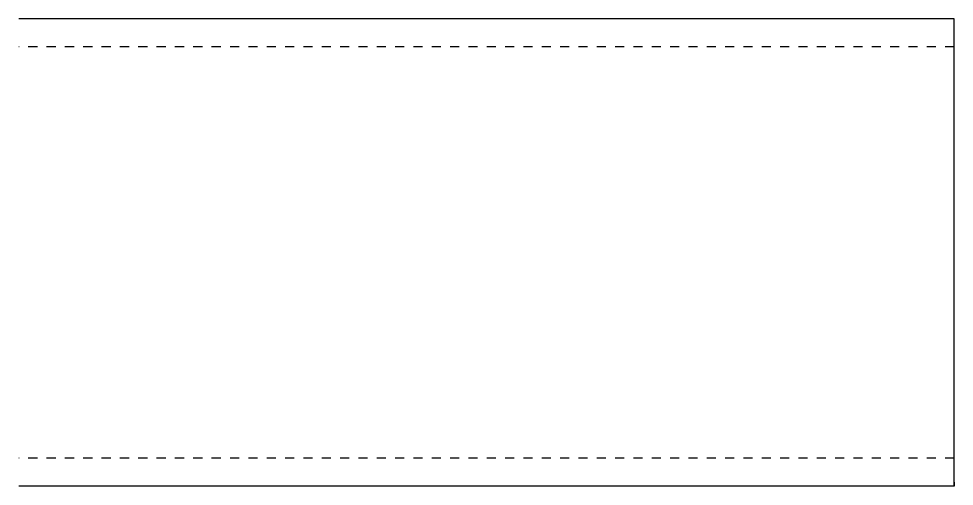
# Model space of a CAD drawing. Header units: millimetres. Extents: x 12 to 16297, y 12 to 243.
# Drawn here: x 4772 to 4972, y 19.5 to 119.5 of the extents above; entities that cross this region are included whole.
import ezdxf

# ---------------------------------------------------------------- set-up
doc = ezdxf.new("R2010")
doc.units = ezdxf.units.MM
doc.linetypes.add('DXK_LINE_DOT2', pattern=[3.9198, 1.9599, -1.9599])
doc.layers.add('STÅL', color=7, linetype='Continuous')

msp = doc.modelspace()

# ---------------------------------------------------------------- linework, layer by layer
at = {"layer": 'STÅL', "color": 2, "linetype": 'Continuous'}
for p, q in [((4972, 119.5), (4772, 119.5)), ((4972, 19.5), (4972, 119.5)), ((4972, 19.5), (4772, 19.5))]:
    msp.add_line(p, q, dxfattribs=at)
at = {"layer": 'STÅL', "color": 7, "linetype": 'DXK_LINE_DOT2'}
for p, q in [((4972, 113.5), (4772, 113.5)), ((4972, 25.5), (4772, 25.5)), ((4972, 20.41), (4972, 19.5))]:
    msp.add_line(p, q, dxfattribs=at)

doc.saveas('drawing.dxf')
